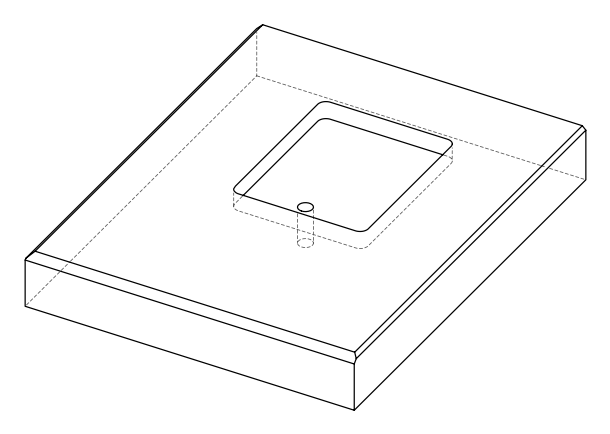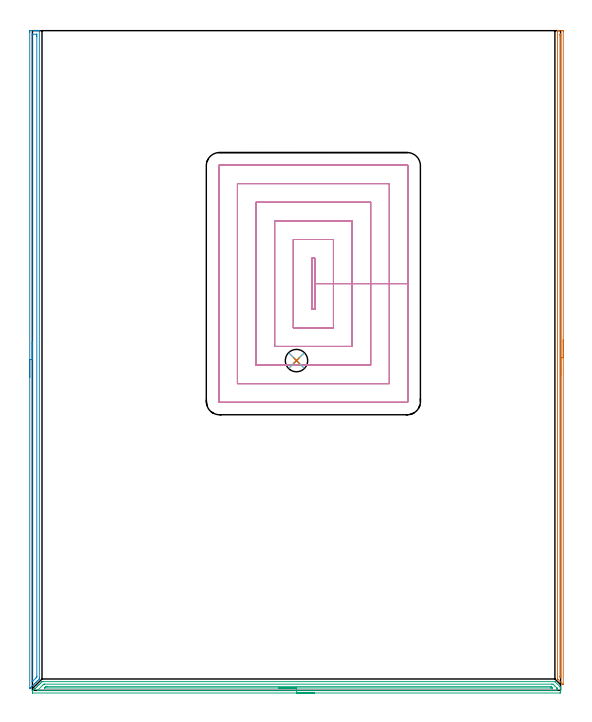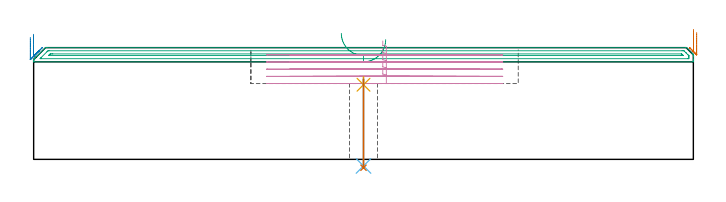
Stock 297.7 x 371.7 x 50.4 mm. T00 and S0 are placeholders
(PLAN: 7 operations, 4 tool changes, 37 min)
(1 AREA_MILL | FG_CHAMFER_SURFACE | UGT0205_001 | 6.01 min | 1893 mm3)
(2 AREA_MILL_1 | FG_CHAMFER_SURFACE_1 | UGT0205_001 | 6.09 min | 5417 mm3)
(3 AREA_MILL_2 | FG_CHAMFER_SURFACE_2 | UGT0205_001 | 7.23 min | 6017 mm3)
(4 MILL_RECTANGULAR_POCKET | POCKET_RECTANGULAR_STRAIGHT | UGT0201_103 | Follow Part, ap 3.5, ae 75% | 17.27 min | 287845 mm3)
(5 SPOT_DRILL | STEP1HOLE | NXT0321_9005460120000 | 0.03 min | 5 mm3)
(6 DRILL_THROUGH_HOLE_INTO_CENTER | STEP1HOLE | NXT0301_052 | 0.16 min | 1754 mm3)
(7 DRILL_TO_ENLARGE_THROUGH_HOLE | STEP1HOLE | NXT0301_097 | 0.16 min | 2489 mm3)
(TOOL UGT0205_001 | Chamfer Mill 20 x 3 x 45 deg. | D20 FL50 Z2)
(TOOL UGT0201_103 | End Mill 14 mm | D14 FL19 Z2)
(TOOL NXT0321_9005460120000 | NC Spot Drill, 142deg, 12mm, Carbide, Uncoated | D12 PA142 FL30 Z2)
(TOOL NXT0301_052 | Carbide Drill 8.1mm [860.1-0810-024A1-MM 2214] | D8.1 PA140 FL47 Z2)
(TOOL NXT0301_097 | Carbide Drill 12.6mm [860.1-1260-063A1-MM 2214] | D12.6 PA140 FL77 Z2)
(OP 1 AREA_MILL)
G17 G21 G94 G90
T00 M6
G54
G17 G0 G90 X299.1 Y197.45 S1061 M3
G43 Z60.4 H0
Z57.2
G94 G1 Y197.412 Z56.328 F250.
Y197.298 Z55.464
Y197.109 Z54.612
Y196.847 Z53.78
Y196.513 Z52.974
Y196.11 Z52.2
Y195.642 Z51.464
Y195.11 Z50.772
Y194.521 Z50.129
Y193.878 Z49.54
Y193.186 Z49.008
Y192.45 Z48.54
Y191.676 Z48.137
Y190.87 Z47.803
Y190.038 Z47.541
Y189.186 Z47.352
Y188.322 Z47.238
Y187.45 Z47.2
X299.099 Y3.374 Z47.199
X299.098 Y3.299 Z47.198
X299.096 Y3.243 Z47.196
X299.093 Y3.227 Z47.198
X299.091 Y3.217 Z47.2
X299.045 Y3.251 Z47.247
X298.965 Y3.333 Z47.331
X298.924 Y3.374 Z47.373
X296.098 Y6.202 Z50.202
X295.94 Y6.362 Z50.356
X295.904 Y6.405 Z50.389
X295.9 Y6.502 Z50.4
Y371.526
X295.902 Y371.69 Z50.388
X296.013 Y371.696 Z50.28
X296.13 Y371.7 Z50.17
X296.386 Z49.914
X297.065 Z49.23
X298.275 Z48.022
X298.805 Y371.694 Z47.489
X299.093 Y371.69 Z47.202
X299.097 Y371.378 Z47.201
X299.099 Y371.079
X299.1 Y187.45 Z47.2
X297.686 Z48.614
X297.685 Y7.217 Z48.615
X297.683 Y7.128 Z48.617
X297.681 Y7.086 Z48.619
X297.68 Y7.082 Z48.62
X297.667 Y7.093 Z48.633
X297.365 Y7.395 Z48.935
X297.321 Y7.451 Z48.979
X297.319 Y7.497 Z48.981
X297.316 Y7.597 Z48.984
X297.315 Y7.799 Z48.985
X297.314 Y8.033 Z48.986
X297.315 Y369.035 Z48.985
X297.317 Y369.292 Z48.983
X297.321 Y369.671 Z48.979
X297.326 Y369.691 Z48.974
X297.343 Y369.693 Z48.957
X297.392 Y369.697 Z48.908
X297.539 Y369.698 Z48.761
X297.655 Y369.692 Z48.645
X297.678 Y369.69 Z48.622
X297.68 Y369.649 Z48.62
X297.684 Y369.55 Z48.616
X297.685 Y369.292 Z48.615
X297.686 Y369.036 Z48.614
Y187.45
Y186.578 Z48.652
Y185.714 Z48.766
Y184.862 Z48.955
Y184.03 Z49.217
Y183.224 Z49.551
Y182.45 Z49.954
Y181.714 Z50.423
Y181.022 Z50.954
Y180.379 Z51.543
Y179.79 Z52.186
Y179.258 Z52.878
Y178.79 Z53.614
Y178.387 Z54.388
Y178.053 Z55.194
Y177.791 Z56.026
Y177.602 Z56.878
Y177.488 Z57.743
Y177.45 Z58.614
G0 Z60.4
M5
M2
(OP 2 AREA_MILL_1)
G17 G21 G94 G90
T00 M6
G54
G17 G0 G90 X-1.5 Y176.35 S1061 M3
G43 Z60.4 H0
Z55.
G94 G1 Y176.388 Z54.128 F250.
Y176.502 Z53.264
Y176.691 Z52.412
Y176.953 Z51.58
Y177.287 Z50.774
Y177.69 Z50.
Y178.158 Z49.264
Y178.69 Z48.572
Y179.279 Z47.929
Y179.922 Z47.34
Y180.614 Z46.808
Y181.35 Z46.34
Y182.124 Z45.937
Y182.93 Z45.603
Y183.762 Z45.341
Y184.613 Z45.152
Y185.478 Z45.038
Y186.35 Z45.
Y370.696
X-1.499 Y371.094 Z45.001
X-1.494 Y371.583 Z45.003
X-1.491 Y371.691 Z45.005
X-1.01 Y371.7 Z45.485
X0.758 Z47.252
X1.326 Z47.823
X1.642 Z48.138
X2.21 Z48.706
X2.526 Z49.021
X3.55 Z50.049
X3.884 Y371.692 Z50.375
X3.905 Y371.69 Z50.395
X3.9 Y371.544 Z50.4
Y6.955
X3.907 Y6.413 Z50.39
X3.857 Y6.357 Z50.356
X3.103 Y5.603 Z49.603
X2.821 Y5.319 Z49.317
X2.236 Y4.735 Z48.736
X1.937 Y4.434 Z48.432
X1.337 Y3.837 Z47.837
X1.053 Y3.55 Z47.548
X0.445 Y2.945 Z46.945
X0.168 Y2.666 Z46.663
X-0.532 Y1.968 Z45.968
X-0.892 Y1.606 Z45.604
X-1.34 Y1.16 Z45.158
X-1.453 Y1.053 Z45.046
X-1.494 Y1.017 Z45.004
X-1.499 Y1.136 Z45.001
X-1.5 Y1.16 Z45.
Y186.35
X-0.086 Z46.414
X-0.085 Y369.522 Z46.415
X-0.084 Y369.628 Z46.416
X-0.081 Y369.68 Z46.419
X-0.08 Y369.687 Z46.42
X-0.067 Y369.69 Z46.433
X-0.016 Y369.695 Z46.484
X0.371 Y369.699 Z46.871
X2.141 Z48.641
X2.368 Y369.693 Z48.868
X2.468 Y369.69 Z48.968
X2.484 Y369.352 Z48.984
X2.485 Y369.309 Z48.985
X2.486 Y368.458 Z48.986
X2.485 Y7.895 Z48.985
X2.484 Y7.853 Z48.984
X2.474 Y7.435 Z48.974
X2.267 Y7.223 Z48.767
X2.01 Y6.961 Z48.51
X0.139 Y5.089 Z46.639
X0.048 Y5. Z46.548
X-0.042 Y4.915 Z46.458
X-0.075 Y4.886 Z46.425
X-0.084 Y5.133 Z46.416
X-0.085 Y5.176 Z46.415
X-0.086 Y186.35 Z46.414
Y187.222 Z46.452
Y188.086 Z46.566
Y188.938 Z46.755
Y189.77 Z47.017
Y190.576 Z47.351
Y191.35 Z47.754
Y192.086 Z48.223
Y192.778 Z48.754
Y193.421 Z49.343
Y194.01 Z49.986
Y194.541 Z50.678
Y195.01 Z51.414
Y195.413 Z52.188
Y195.747 Z52.994
Y196.009 Z53.826
Y196.198 Z54.678
Y196.312 Z55.543
Y196.35 Z56.414
G0 Z60.4
M5
M2
(OP 3 AREA_MILL_2)
G17 G21 G94 G90
T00 M6
G54
G17 G0 G90 X158.8 Y-1.5 S1061 M3
G43 Z60.4 H0
Z54.
G94 G1 X158.762 Z53.128 F250.
X158.648 Z52.263
X158.459 Z51.412
X158.197 Z50.58
X157.863 Z49.774
X157.46 Z49.
X156.991 Z48.264
X156.46 Z47.572
X155.871 Z46.929
X155.228 Z46.339
X154.536 Z45.808
X153.8 Z45.34
X153.026 Z44.937
X152.22 Z44.603
X151.388 Z44.341
X150.536 Z44.152
X149.672 Z44.038
X148.8 Z44.
X0.163
X0.074 Y-1.497 Z44.003
X0.01 Y-1.492 Z44.005
X0. Y-1.203 Z44.296
Y-1.108 Z44.391
Y-0.842 Z44.657
X0.008 Y-0.519 Z44.98
X0.01 Y-0.501 Z44.999
X0.163 Y-0.339 Z45.16
X0.347 Y-0.153 Z45.347
X0.424 Y-0.075 Z45.424
X0.609 Y0.11 Z45.608
X0.719 Y0.221 Z45.718
X1.312 Y0.812 Z46.312
X1.502 Y1.003 Z46.501
X1.607 Y1.108 Z46.606
X2.2 Y1.7 Z47.2
X2.791 Y2.292 Z47.79
X3.087 Y2.588 Z48.087
X3.734 Y3.234 Z48.733
X4.626 Y4.127 Z49.626
X5.308 Y4.808 Z50.308
X5.405 Y4.901 Z50.383
X5.965 Y4.9 Z50.4
X294.313
X294.394 Y4.896 Z50.39
X294.463 Y4.837 Z50.337
X297.044 Y2.257 Z47.756
X297.306 Y1.996 Z47.492
X297.437 Y1.862 Z47.359
X297.59 Y1.7 Z47.199
X297.6 Y1.053 Z46.552
Y-0.399 Z45.098
Y-0.963 Z44.534
Y-1.286 Z44.211
X297.598 Y-1.491 Z44.005
X297.167 Y-1.5 Z44.
X148.8
Y-0.086 Z45.414
X3.287
X2.886 Y-0.075 Z45.425
X3.083 Y0.128 Z45.628
X3.287 Y0.337 Z45.837
X5.965 Y3.015 Z48.515
X6.198 Y3.243 Z48.743
X6.437 Y3.475 Z48.975
X6.848 Y3.485 Z48.985
X6.858 Y3.486 Z48.986
X292.517
X293.363 Y3.475 Z48.975
X293.42 Y3.424 Z48.924
X294.263 Y2.588 Z48.088
X294.313 Y2.538 Z48.038
X295.205 Y1.645 Z47.145
X295.414 Y1.436 Z46.936
X295.517 Y1.331 Z46.831
X295.565 Y1.277 Z46.777
X295.587 Y1.251 Z46.751
X295.59 Y1.204 Z46.704
X295.596 Y0.812 Z46.312
X295.597 Y0.423 Z45.923
X295.59 Y-0.075 Z45.425
X295.216 Y-0.086 Z45.414
X295.205
X148.8
Y1.328 Z46.828
X6.858 Y1.329 Z46.829
X6.818 Y1.33 Z46.83
X6.771 Y1.333 Z46.833
X6.747 Y1.336 Z46.836
X6.768 Y1.363 Z46.863
X6.811 Y1.41 Z46.91
X6.858 Y1.459 Z46.959
X6.979 Y1.58 Z47.08
X7.1 Y1.7 Z47.2
X7.428 Y2.02 Z47.52
X7.476 Y2.064 Z47.564
X7.564 Y2.067 Z47.567
X7.751 Y2.07 Z47.57
X8.27 Y2.071 Z47.571
X8.644
X292.154
X292.247 Y2.07 Z47.57
X292.293 Y2.068 Z47.568
X292.313 Y2.065 Z47.565
X292.344 Y2.045 Z47.545
X292.527 Y1.871 Z47.371
X292.7 Y1.7 Z47.2
X292.871 Y1.527 Z47.027
X292.981 Y1.412 Z46.912
X293.053 Y1.334 Z46.834
X293.025 Y1.333 Z46.833
X292.9 Y1.33 Z46.83
X292.527 Y1.329 Z46.829
X292.008 Y1.328 Z46.828
X148.8
X147.928 Z46.866
X147.063 Z46.98
X146.212 Z47.169
X145.38 Z47.431
X144.574 Z47.765
X143.8 Z48.168
X143.064 Z48.637
X142.372 Z49.168
X141.729 Z49.757
X141.14 Z50.4
X140.608 Z51.093
X140.14 Z51.828
X139.737 Z52.602
X139.403 Z53.408
X139.141 Z54.24
X138.952 Z55.092
X138.838 Z55.957
X138.8 Z56.828
G0 Z60.4
M5
M2
(OP 4 MILL_RECTANGULAR_POCKET)
G17 G21 G94 G90
T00 M6
G54
G17 G0 G90 X157.5 Y222.138 S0 M3
G43 Z60.4 H0
Z53.4
G94 G1 Y214.8 Z51.434 F250.
X159.1 Z51.005
Y229.15 Z47.16
Y243.5 F500.
X157.5
Y214.8
X159.1
Y229.15
X169.6
Y254.
X147.
Y204.3
X169.6
Y229.15
X180.1
Y264.5
X136.5
Y193.8
X180.1
Y229.15
X190.6
Y275.
X126.
Y183.3
X190.6
Y229.15
X201.1
Y285.5
X115.5
Y172.8
X201.1
Y229.15
X211.6
Y295.6
G3 X211.2 Y296. R0.4
G1 X105.4
G3 X105. Y295.6 R0.4
G1 Y162.7
G3 X105.4 Y162.3 R0.4
G1 X211.2
G3 X211.6 Y162.7 R0.4
G1 Y229.15
Y230.15
G0 X157.5 Y222.138 Z50.16
G1 Y214.8 Z48.194 F250.
X159.1 Z47.765
Y229.15 Z43.92
Y243.5 F500.
X157.5
Y214.8
X159.1
Y229.15
X169.6
Y254.
X147.
Y204.3
X169.6
Y229.15
X180.1
Y264.5
X136.5
Y193.8
X180.1
Y229.15
X190.6
Y275.
X126.
Y183.3
X190.6
Y229.15
X201.1
Y285.5
X115.5
Y172.8
X201.1
Y229.15
X211.6
Y295.6
G3 X211.2 Y296. R0.4
G1 X105.4
G3 X105. Y295.6 R0.4
G1 Y162.7
G3 X105.4 Y162.3 R0.4
G1 X211.2
G3 X211.6 Y162.7 R0.4
G1 Y229.15
Y230.15
G0 X157.5 Y222.138 Z46.92
G1 Y214.8 Z44.954 F250.
X159.1 Z44.525
Y229.15 Z40.68
Y243.5 F500.
X157.5
Y214.8
X159.1
Y229.15
X169.6
Y254.
X147.
Y204.3
X169.6
Y229.15
X180.1
Y264.5
X136.5
Y193.8
X180.1
Y229.15
X190.6
Y275.
X126.
Y183.3
X190.6
Y229.15
X201.1
Y285.5
X115.5
Y172.8
X201.1
Y229.15
X211.6
Y295.6
G3 X211.2 Y296. R0.4
G1 X105.4
G3 X105. Y295.6 R0.4
G1 Y162.7
G3 X105.4 Y162.3 R0.4
G1 X211.2
G3 X211.6 Y162.7 R0.4
G1 Y229.15
Y230.15
G0 X157.5 Y222.138 Z43.68
G1 Y214.8 Z41.714 F250.
X159.1 Z41.285
Y229.15 Z37.44
Y243.5 F500.
X157.5
Y214.8
X159.1
Y229.15
X169.6
Y254.
X147.
Y204.3
X169.6
Y229.15
X180.1
Y264.5
X136.5
Y193.8
X180.1
Y229.15
X190.6
Y275.
X126.
Y183.3
X190.6
Y229.15
X201.1
Y285.5
X115.5
Y172.8
X201.1
Y229.15
X211.6
Y295.6
G3 X211.2 Y296. R0.4
G1 X105.4
G3 X105. Y295.6 R0.4
G1 Y162.7
G3 X105.4 Y162.3 R0.4
G1 X211.2
G3 X211.6 Y162.7 R0.4
G1 Y229.15
Y230.15
G0 X157.5 Y222.138 Z40.44
G1 Y214.8 Z38.474 F250.
X159.1 Z38.045
Y229.15 Z34.2
Y243.5 F500.
X157.5
Y214.8
X159.1
Y229.15
X169.6
Y254.
X147.
Y204.3
X169.6
Y229.15
X180.1
Y264.5
X136.5
Y193.8
X180.1
Y229.15
X190.6
Y275.
X126.
Y183.3
X190.6
Y229.15
X201.1
Y285.5
X115.5
Y172.8
X201.1
Y229.15
X211.6
Y295.6
G3 X211.2 Y296. R0.4
G1 X105.4
G3 X105. Y295.6 R0.4
G1 Y162.7
G3 X105.4 Y162.3 R0.4
G1 X211.2
G3 X211.6 Y162.7 R0.4
G1 Y229.15
Y230.15
G0 Z60.4
M5
M2
(OP 5 SPOT_DRILL)
G17 G21 G94 G90
T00 M6
G54
G17 G0 G90 X148.8 Y185.8 S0 M3
G43 Z60.4 H0
G94 G81 G98 Z33.658 F250. R37.2
G80
M5
M2
(OP 6 DRILL_THROUGH_HOLE_INTO_CENTER)
G17 G21 G94 G90
T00 M6
G54
G17 G0 G90 X148.8 Y185.8 S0 M3
G43 Z60.4 H1
G94 G73 G98 Z-2.974 F250. Q7.435 R36.2
G80
M5
M2
(OP 7 DRILL_TO_ENLARGE_THROUGH_HOLE)
G17 G21 G94 G90
T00 M6
G54
G17 G0 G90 X148.8 Y185.8 S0 M3
G43 Z60.4 H1
G94 G73 G98 Z-3.793 F250. Q9.498 R36.2
G80
M5
M2
